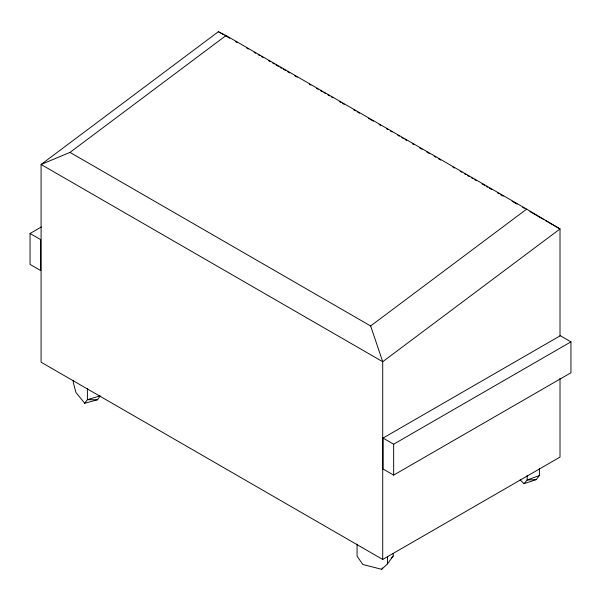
<?xml version="1.0" encoding="UTF-8"?>
<svg xmlns="http://www.w3.org/2000/svg" width="601" height="601" viewBox="0 0 601 601"><rect width="100%" height="100%" fill="white"/><g stroke="black" fill="none" stroke-linecap="round" stroke-linejoin="round"><path stroke-width="0.9" d="M84.711 403.248L97.535 399.763L100.217 395.834L87.4 399.68L84.711 403.248L75.936 392.483L73.247 382.319L73.247 380.471M393.189 553.333L393.189 556.06L387.472 563.911L381.695 569.305L362.846 564.504L357.069 556.165L357.069 544.123M381.695 569.305L382.732 567.945M520.113 479.831L523.982 483.7L536.25 479.606L539.405 475.534L539.405 468.269M523.982 483.7L527.137 479.989L539.405 475.534M391.266 557.976L393.189 556.06M560.012 335.967L560.012 228.936L526.656 209.118L226.021 35.549L218.381 31.695L41.086 164.479L41.086 362.208L382.717 559.448L560.012 457.091L560.012 378.217M382.717 559.448L382.717 361.712L41.086 164.479L70.001 152.399L226.021 35.549M70.001 152.399L370.637 325.967L526.656 209.118M30.05 233.496L40.673 239.626L40.673 270.54L30.05 264.41L30.05 233.496L41.386 226.953M383.032 438.069L560.327 335.711L570.95 341.841L570.95 372.755L393.655 475.113L383.032 468.983L383.032 438.069L393.655 444.207L570.95 341.841M536.25 479.606L527.137 479.989L527.137 475.353M97.535 399.763L87.4 399.68L87.4 388.569M218.381 31.695L223.249 34.505M224.872 35.444L229.74 38.254M235.419 41.537L237.042 42.468M246.786 48.095L248.408 49.034M254.088 52.31L255.71 53.249M258.145 54.653L259.767 55.593M261.39 56.524L263.013 57.463M268.692 60.746L270.315 61.678M272.749 63.082L274.372 64.022M275.994 64.961L278.428 66.365M280.051 67.304L281.674 68.236M283.296 69.175L285.73 70.58M287.353 71.519L289.787 72.924M294.663 75.734L297.097 77.138M309.267 84.17L310.89 85.109M316.569 88.385L318.192 89.324M320.626 90.728L322.249 91.668M323.871 92.599L325.494 93.538M327.928 94.943L329.551 95.882M331.174 96.821L332.796 97.753M339.287 101.501L340.91 102.44M342.54 103.38L344.163 104.311M353.899 109.938L355.522 110.869M357.144 111.809L359.578 113.213M368.503 118.367L373.371 121.177M379.051 124.46L380.673 125.399M386.353 128.674L387.976 129.613M390.41 131.018L392.04 131.957M397.719 135.233L399.342 136.172M401.776 137.576L403.399 138.515M405.021 139.455L406.644 140.386M412.324 143.669L413.946 144.608M419.626 147.884L422.06 149.288M426.928 152.098L429.362 153.503M434.23 156.32L435.853 157.252M438.287 158.656L440.721 160.069M452.899 167.093L454.521 168.032M460.201 171.308L461.823 172.247M464.257 173.651L465.88 174.59M467.503 175.53L469.126 176.461M471.56 177.866L473.182 178.805M474.805 179.744L476.428 180.676M482.107 183.959L484.541 185.363M486.164 186.302L487.787 187.242M489.409 188.173L491.851 189.578M497.53 192.861L499.153 193.8M500.776 194.732L503.21 196.136M512.135 201.29L517.003 204.107M522.682 207.383L524.305 208.322M529.984 211.597L543.785 219.568M545.408 220.499L560.012 228.936L382.717 361.712L370.637 325.967M387.435 562.513L387.472 563.911L387.472 556.496M393.655 444.207L393.655 475.113"/></g></svg>
